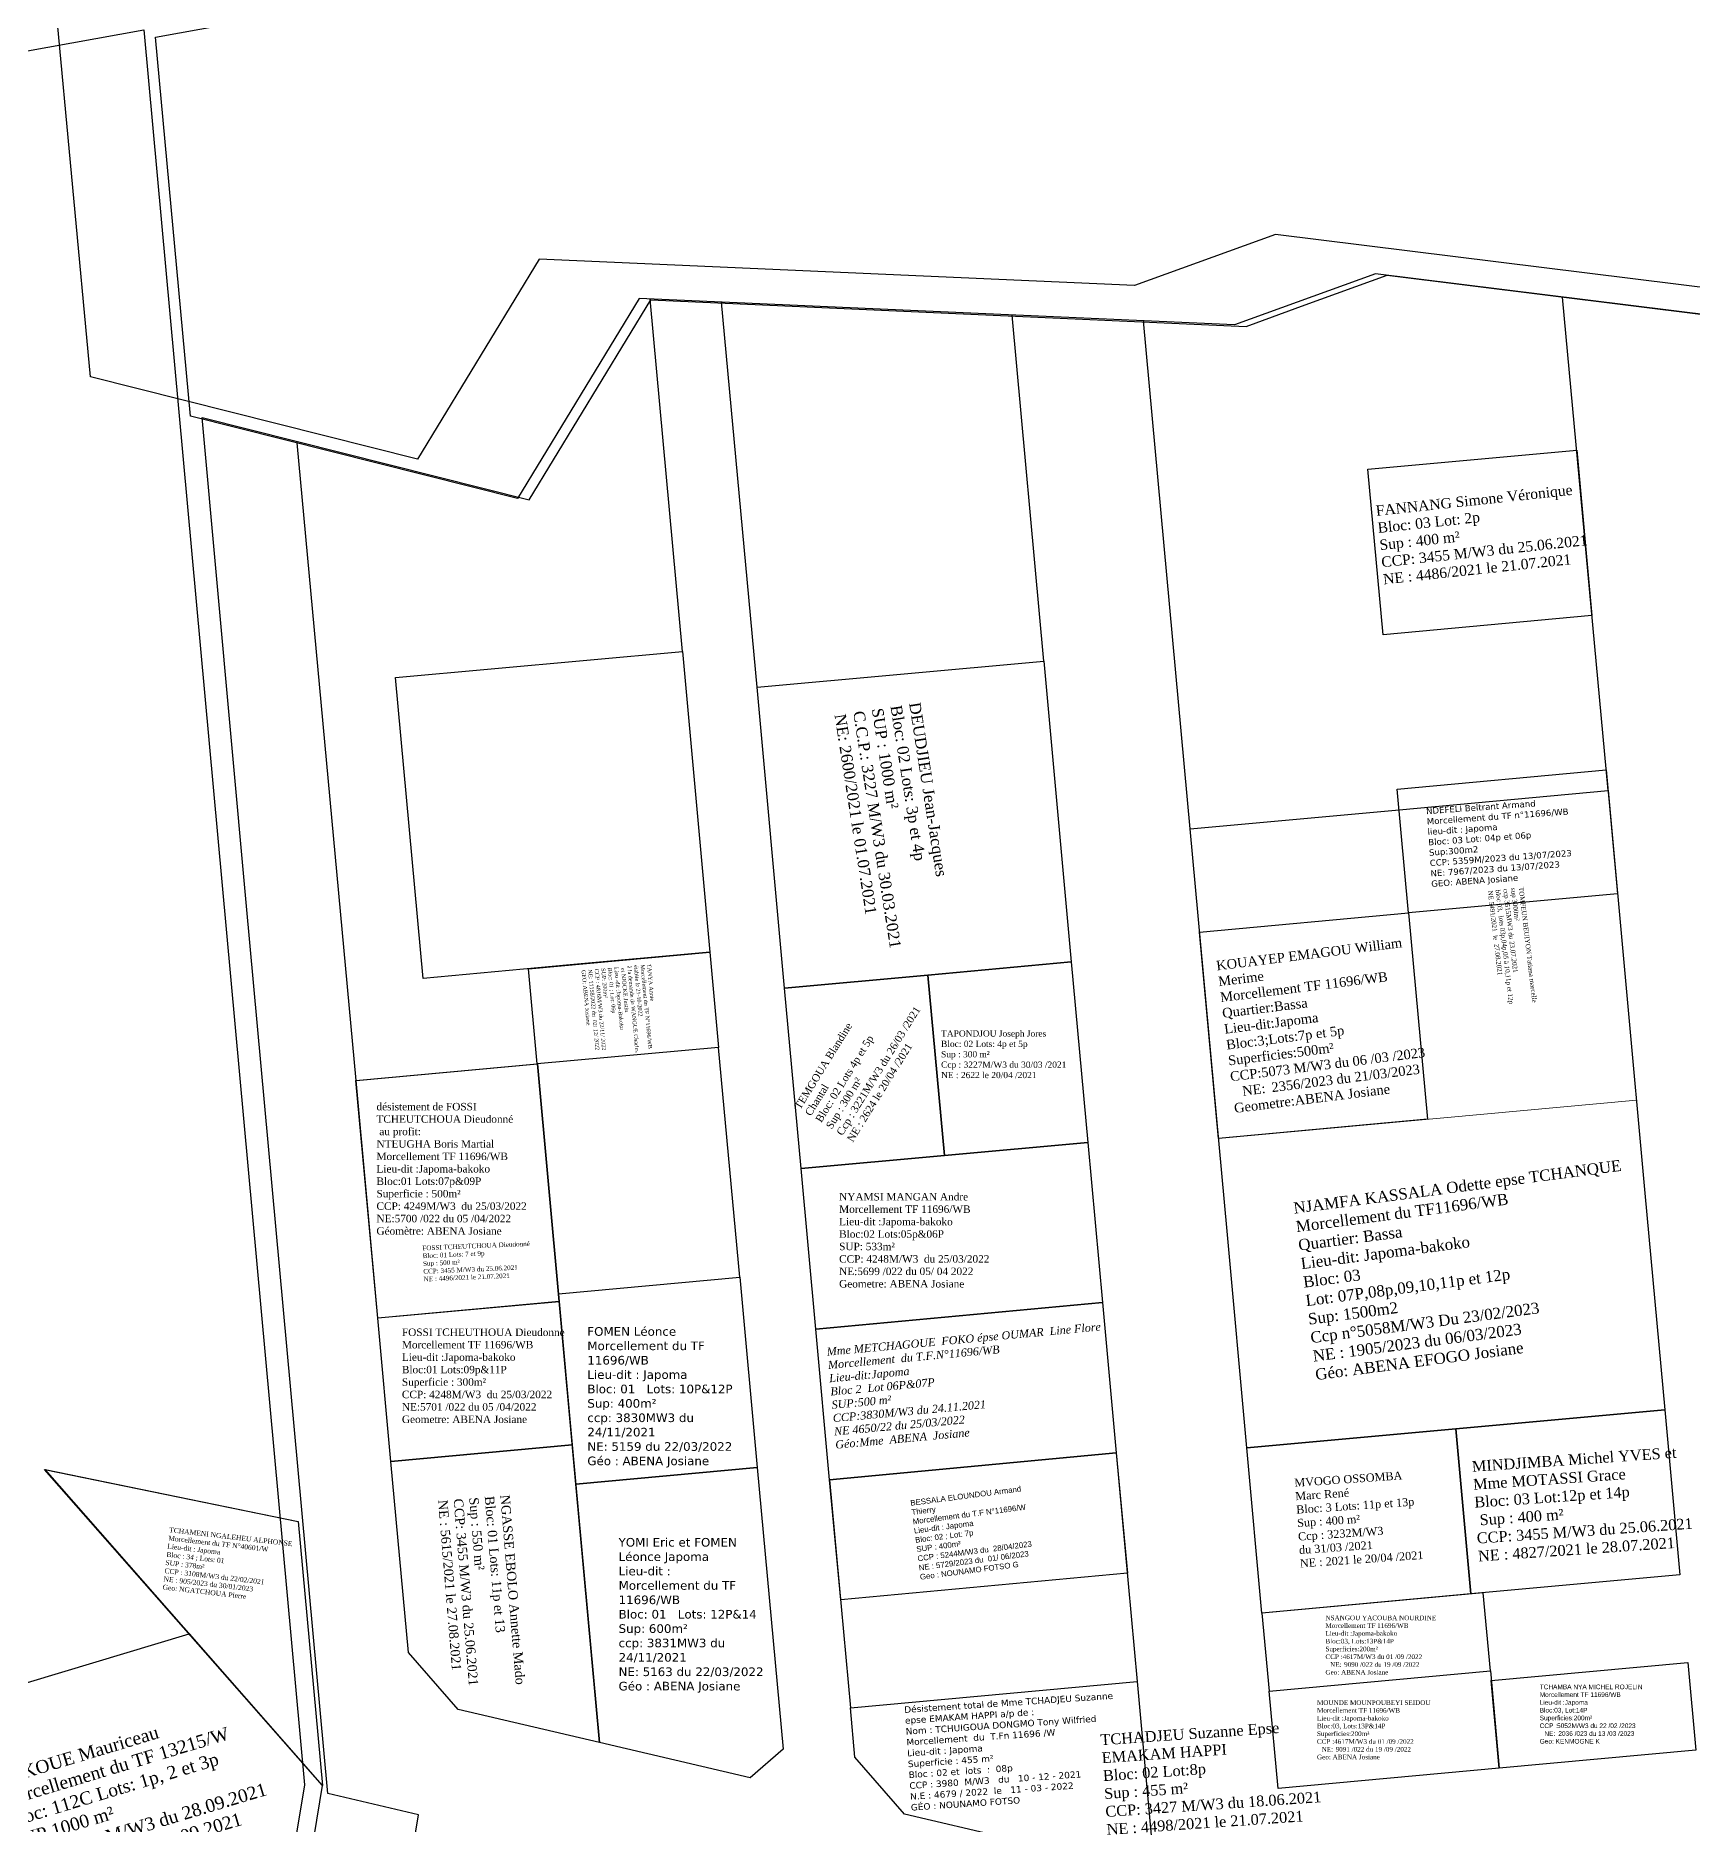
# Model space of a CAD drawing. Header units: millimetres. Extents: x 587399 to 927168, y 438565 to 1444955.
# Drawn here: x 591579.9 to 591757.6, y 445112 to 445303.8 of the extents above; entities that cross this region are included whole.
import ezdxf

# ---------------------------------------------------------------- set-up
doc = ezdxf.new("R2010")
doc.units = ezdxf.units.MM
doc.header["$LTSCALE"] = 2
doc.layers.add('Dossiers rejetés', color=1, linetype='Continuous', lineweight=30)
doc.layers.add('MAJ APRES LE 13.01.2023', color=222, linetype='Continuous', lineweight=30)
for name, color, linetype in [('end maj 26 02 2021', 7, 'Continuous'), ('MAJ AOUT 2021', 7, 'Continuous'), ('MAJ AVRIL 2021', 7, 'Continuous'), ('MAJ JUILLET 2021', 7, 'Continuous'), ('MAJ SEP 2021', 7, 'Continuous')]:
    doc.layers.add(name, color=color, linetype=linetype)
doc.styles.get("Standard").update_dxf_attribs({"font": 'arial.ttf'})
doc.styles.add('STYLE3', font='tt0012m_.ttf', dxfattribs={"height": 13})
doc.styles.add('Times 1.0', font='times.ttf', dxfattribs={"width": 0.99, "height": 1})

msp = doc.modelspace()

# ---------------------------------------------------------------- linework, layer by layer
at = {"color": 5, "flags": 128}
for points in [[(591614.27, 445191.771), (591633.719, 445193.553), (591636.056, 445168.052), (591616.607, 445166.27), (591614.27, 445191.771)], [(591614.27, 445191.771), (591633.719, 445193.553), (591636.056, 445168.052), (591616.607, 445166.27), (591614.27, 445191.771)], [(591636.056, 445168.052), (591637.463, 445152.7), (591618.019, 445150.925), (591616.607, 445166.27)], [(591636.056, 445168.052), (591637.463, 445152.7), (591618.019, 445150.925), (591616.607, 445166.27)]]:
    msp.add_lwpolyline(points, dxfattribs=at)
at = {"flags": 128}
for points in [[(591636.056, 445168.052), (591633.719, 445193.553)], [(591636.056, 445168.052), (591633.719, 445193.553)], [(591616.607, 445166.27), (591614.27, 445191.771)], [(591616.607, 445166.27), (591614.27, 445191.771)], [(591712.197, 445126.289), (591735.958, 445128.462), (591735.156, 445136.826), (591711.436, 445134.656), (591712.197, 445126.289)]]:
    msp.add_lwpolyline(points, dxfattribs=at)
at = {"color": 0, "lineweight": 13, "flags": 128}
msp.add_lwpolyline([(591751.586, 445189.656), (591754.626, 445156.466), (591709.806, 445152.366), (591706.776, 445185.556)], close=True, dxfattribs=at)
at = {"flags": 128}
for points in [[(591692.756, 445185.129), (591694.327, 445167.965), (591663.574, 445165.102), (591661.995, 445182.322)], [(591692.756, 445185.129), (591694.327, 445167.965), (591663.574, 445165.102), (591661.995, 445182.322)], [(591735.958, 445128.462), (591736.876, 445118.016), (591713.156, 445115.846), (591712.197, 445126.289)]]:
    msp.add_lwpolyline(points, close=True, dxfattribs=at)
at = {"color": 5, "flags": 128}
for points in [[(591692.756, 445185.129), (591694.327, 445167.965), (591663.574, 445165.102), (591661.995, 445182.322)], [(591692.756, 445185.129), (591694.327, 445167.965), (591663.574, 445165.102), (591661.995, 445182.322)], [(591655.426, 445170.669), (591657.296, 445150.27), (591637.85, 445148.495), (591635.98, 445168.894)], [(591655.426, 445170.669), (591657.296, 445150.27), (591637.85, 445148.495), (591635.98, 445168.894)], [(591694.327, 445167.965), (591695.802, 445151.843), (591665.054, 445148.959), (591663.574, 445165.102)], [(591694.327, 445167.965), (591695.802, 445151.843), (591665.054, 445148.959), (591663.574, 445165.102)], [(591657.296, 445150.27), (591660.066, 445120.055), (591656.536, 445116.985), (591640.391, 445120.764), (591637.85, 445148.495)], [(591657.296, 445150.27), (591660.066, 445120.055), (591656.536, 445116.985), (591640.391, 445120.764), (591637.85, 445148.495)]]:
    msp.add_lwpolyline(points, close=True, dxfattribs=at)
at = {"color": 1, "lineweight": -3, "flags": 128}
msp.add_lwpolyline([(591698.046, 445127.31), (591699.557, 445110.796), (591695.053, 445107.954), (591673.104, 445113.1), (591667.78, 445119.221), (591667.291, 445124.503)], close=True, dxfattribs=at)
msp.add_lwpolyline([(591698.046, 445127.31), (591699.557, 445110.796), (591695.053, 445107.954), (591673.104, 445113.1), (591667.78, 445119.221), (591667.291, 445124.503)], close=True, dxfattribs=at)
at = {"layer": 'Dossiers rejetés', "lineweight": 30, "flags": 128}
msp.add_lwpolyline([(591265.136, 445455.647), (591292.014, 445408.277), (591304.987, 445380.749), (591335.978, 445347.262), (591370.521, 445264.526), (591591.499, 445304.44), (591608.749, 445116.241), (591578.944, 444936.369), (591522.003, 444915.223), (591436.947, 444877.41), (591441.096, 444822.125), (591469.757, 444754.412), (591425.908, 444675.656), (591370.164, 444592.699), (591273.017, 444517.158), (591262.763, 444510.846), (591206.464, 444602.089), (591101.464, 444952.089), (591061.464, 445040.089), (590953.466, 445042.089), (590953.074, 445075.007), (590860.574, 445152.399), (590846.464, 445261.089), (591098.464, 445350.089)], close=True, dxfattribs=at)
at = {"layer": 'Dossiers rejetés', "flags": 128}
for points in [[(591748.35, 445225.067), (591749.564, 445211.789), (591727.158, 445209.739), (591725.943, 445223.017)], [(591580.847, 445150.069), (591608.074, 445144.469), (591610.659, 445116.181)], [(591580.947, 445150.069), (591608.074, 445144.469), (591610.659, 445116.181)], [(591580.947, 445150.069), (591608.074, 445144.469), (591610.659, 445116.181)]]:
    msp.add_lwpolyline(points, close=True, dxfattribs=at)
at = {"layer": 'end maj 26 02 2021', "color": 150, "linetype": 'ByBlock', "lineweight": -3, "ltscale": 0.0014, "flags": 128}
for points in [[(591861.821, 445495.31), (591900.811, 445470.405), (592020.751, 445345.695), (592037.302, 445284.925), (591791.004, 445289.498), (591799.051, 445271.785), (591712.881, 445282.495), (591697.761, 445277.005), (591633.901, 445279.835), (591620.851, 445258.405), (591585.791, 445267.235), (591582.016, 445307.873), (591855.411, 445357.245), (591864.991, 445369.018), (591861.821, 445495.31)], [(591861.821, 445495.31), (591900.811, 445470.405), (592020.751, 445345.695), (592037.302, 445284.925), (591791.004, 445289.498), (591799.051, 445271.785), (591712.881, 445282.495), (591697.761, 445277.005), (591633.901, 445279.835), (591620.851, 445258.405), (591585.791, 445267.235), (591582.016, 445307.873), (591855.411, 445357.245), (591864.991, 445369.018), (591861.821, 445495.31)], [(591861.821, 445495.31), (591900.811, 445470.405), (592020.751, 445345.695), (592037.302, 445284.925), (591791.004, 445289.498), (591799.051, 445271.785), (591712.881, 445282.495), (591697.761, 445277.005), (591633.901, 445279.835), (591620.851, 445258.405), (591585.791, 445267.235), (591582.016, 445307.873), (591855.411, 445357.245), (591864.991, 445369.018), (591861.821, 445495.31)], [(591861.821, 445495.31), (591900.811, 445470.405), (592020.751, 445345.695), (592037.302, 445284.925), (591791.004, 445289.498), (591799.051, 445271.785), (591712.881, 445282.495), (591697.761, 445277.005), (591633.901, 445279.835), (591620.851, 445258.405), (591585.791, 445267.235), (591582.016, 445307.873), (591855.411, 445357.245), (591864.991, 445369.018), (591861.821, 445495.31)], [(591872.56, 445491.09), (591911.549, 445466.185), (592031.489, 445341.475), (592048.04, 445280.705), (591801.742, 445285.278), (591809.789, 445267.565), (591723.619, 445278.275), (591708.499, 445272.785), (591644.639, 445275.615), (591631.589, 445254.185), (591596.529, 445263.015), (591592.754, 445303.653), (591866.149, 445353.025), (591875.73, 445364.798), (591872.56, 445491.09)], [(591872.56, 445491.09), (591911.549, 445466.185), (592031.489, 445341.475), (592048.04, 445280.705), (591801.742, 445285.278), (591809.789, 445267.565), (591723.619, 445278.275), (591708.499, 445272.785), (591644.639, 445275.615), (591631.589, 445254.185), (591596.529, 445263.015), (591592.754, 445303.653), (591866.149, 445353.025), (591875.73, 445364.798), (591872.56, 445491.09)], [(591872.56, 445491.09), (591911.549, 445466.185), (592031.489, 445341.475), (592048.04, 445280.705), (591801.742, 445285.278), (591809.789, 445267.565), (591723.619, 445278.275), (591708.499, 445272.785), (591644.639, 445275.615), (591631.589, 445254.185), (591596.529, 445263.015), (591592.754, 445303.653), (591866.149, 445353.025), (591875.73, 445364.798), (591872.56, 445491.09)], [(591872.56, 445491.09), (591911.549, 445466.185), (592031.489, 445341.475), (592048.04, 445280.705), (591801.742, 445285.278), (591809.789, 445267.565), (591723.619, 445278.275), (591708.499, 445272.785), (591644.639, 445275.615), (591631.589, 445254.185), (591596.529, 445263.015), (591592.754, 445303.653), (591866.149, 445353.025), (591875.73, 445364.798), (591872.56, 445491.09)], [(591872.56, 445491.09), (591911.549, 445466.185), (592031.489, 445341.475), (592048.04, 445280.705), (591801.742, 445285.278), (591809.789, 445267.565), (591723.619, 445278.275), (591708.499, 445272.785), (591644.639, 445275.615), (591631.589, 445254.185), (591596.529, 445263.015), (591592.754, 445303.653), (591866.149, 445353.025), (591875.73, 445364.798), (591872.56, 445491.09)], [(591872.56, 445491.09), (591911.549, 445466.185), (592031.489, 445341.475), (592048.04, 445280.705), (591801.742, 445285.278), (591809.789, 445267.565), (591723.619, 445278.275), (591708.499, 445272.785), (591644.639, 445275.615), (591631.589, 445254.185), (591596.529, 445263.015), (591592.754, 445303.653), (591866.149, 445353.025), (591875.73, 445364.798), (591872.56, 445491.09)], [(591872.56, 445491.09), (591911.549, 445466.185), (592031.489, 445341.475), (592048.04, 445280.705), (591801.742, 445285.278), (591809.789, 445267.565), (591723.619, 445278.275), (591708.499, 445272.785), (591644.639, 445275.615), (591631.589, 445254.185), (591596.529, 445263.015), (591592.754, 445303.653), (591866.149, 445353.025), (591875.73, 445364.798), (591872.56, 445491.09)], [(591872.56, 445491.09), (591911.549, 445466.185), (592031.489, 445341.475), (592048.04, 445280.705), (591801.742, 445285.278), (591809.789, 445267.565), (591723.619, 445278.275), (591708.499, 445272.785), (591644.639, 445275.615), (591631.589, 445254.185), (591596.529, 445263.015), (591592.754, 445303.653), (591866.149, 445353.025), (591875.73, 445364.798), (591872.56, 445491.09)]]:
    msp.add_lwpolyline(points, dxfattribs=at)
at = {"layer": 'end maj 26 02 2021', "color": 3, "linetype": 'ByBlock', "lineweight": -3, "ltscale": 0.0014, "flags": 128}
msp.add_lwpolyline([(591861.821, 445495.31), (591900.811, 445470.405), (592020.751, 445345.695), (592037.302, 445284.925), (591791.004, 445289.498), (591799.051, 445271.785), (591712.881, 445282.495), (591697.761, 445277.005), (591633.901, 445279.835), (591620.851, 445258.405), (591585.791, 445267.235), (591582.016, 445307.873), (591855.411, 445357.245), (591864.991, 445369.018), (591861.821, 445495.31)], dxfattribs=at)
msp.add_lwpolyline([(591861.821, 445495.31), (591900.811, 445470.405), (592020.751, 445345.695), (592037.302, 445284.925), (591791.004, 445289.498), (591799.051, 445271.785), (591712.881, 445282.495), (591697.761, 445277.005), (591633.901, 445279.835), (591620.851, 445258.405), (591585.791, 445267.235), (591582.016, 445307.873), (591855.411, 445357.245), (591864.991, 445369.018), (591861.821, 445495.31)], dxfattribs=at)
msp.add_lwpolyline([(591861.821, 445495.31), (591900.811, 445470.405), (592020.751, 445345.695), (592037.302, 445284.925), (591791.004, 445289.498), (591799.051, 445271.785), (591712.881, 445282.495), (591697.761, 445277.005), (591633.901, 445279.835), (591620.851, 445258.405), (591585.791, 445267.235), (591582.016, 445307.873), (591855.411, 445357.245), (591864.991, 445369.018), (591861.821, 445495.31)], dxfattribs=at)
msp.add_lwpolyline([(591861.821, 445495.31), (591900.811, 445470.405), (592020.751, 445345.695), (592037.302, 445284.925), (591791.004, 445289.498), (591799.051, 445271.785), (591712.881, 445282.495), (591697.761, 445277.005), (591633.901, 445279.835), (591620.851, 445258.405), (591585.791, 445267.235), (591582.016, 445307.873), (591855.411, 445357.245), (591864.991, 445369.018), (591861.821, 445495.31)], dxfattribs=at)
at = {"layer": 'end maj 26 02 2021', "color": 6, "linetype": 'ByBlock', "lineweight": -3, "ltscale": 0.0014, "flags": 128}
msp.add_lwpolyline([(591590.351, 444928.084), (591620.988, 445113.034), (591611.235, 445115.312), (591602.477, 445210.868), (591597.767, 445262.868), (591632.827, 445254.038), (591645.877, 445275.468), (591709.737, 445272.638), (591716.057, 445274.938), (591724.857, 445278.128), (591811.027, 445267.418), (591837.467, 445209.228), (591867.677, 445107.988), (591867.675, 445071.204), (591770.073, 444989.463), (591737.168, 444905.939)], dxfattribs=at)
msp.add_lwpolyline([(591590.351, 444928.084), (591620.988, 445113.034), (591611.235, 445115.312), (591602.477, 445210.868), (591597.767, 445262.868), (591632.827, 445254.038), (591645.877, 445275.468), (591709.737, 445272.638), (591716.057, 445274.938), (591724.857, 445278.128), (591811.027, 445267.418), (591837.467, 445209.228), (591867.677, 445107.988), (591867.675, 445071.204), (591770.073, 444989.463), (591737.168, 444905.939)], dxfattribs=at)
msp.add_lwpolyline([(591590.351, 444928.084), (591620.988, 445113.034), (591611.235, 445115.312), (591602.477, 445210.868), (591597.767, 445262.868), (591632.827, 445254.038), (591645.877, 445275.468), (591709.737, 445272.638), (591716.057, 445274.938), (591724.857, 445278.128), (591811.027, 445267.418), (591837.467, 445209.228), (591867.677, 445107.988), (591867.675, 445071.204), (591770.073, 444989.463), (591737.168, 444905.939)], dxfattribs=at)
msp.add_lwpolyline([(591590.351, 444928.084), (591620.988, 445113.034), (591611.235, 445115.312), (591602.477, 445210.868), (591597.767, 445262.868), (591632.827, 445254.038), (591645.877, 445275.468), (591709.737, 445272.638), (591716.057, 445274.938), (591724.857, 445278.128), (591811.027, 445267.418), (591837.467, 445209.228), (591867.677, 445107.988), (591867.675, 445071.204), (591770.073, 444989.463), (591737.168, 444905.939)], dxfattribs=at)
at = {"layer": 'MAJ AOUT 2021', "color": 6, "lineweight": -3, "flags": 128}
for points in [[(591748.552, 445222.854), (591752.499, 445179.7), (591754.626, 445156.466), (591732.219, 445154.416), (591709.812, 445152.367), (591707.686, 445175.6), (591703.739, 445218.754), (591726.145, 445220.804)], [(591748.552, 445222.854), (591752.499, 445179.7), (591754.626, 445156.466), (591732.219, 445154.416), (591709.812, 445152.367), (591707.686, 445175.6), (591703.739, 445218.754), (591726.145, 445220.804)], [(591637.463, 445152.7), (591640.391, 445120.764), (591625.222, 445124.32), (591619.897, 445130.44), (591618.019, 445150.925)], [(591637.463, 445152.7), (591640.391, 445120.764), (591625.222, 445124.32), (591619.897, 445130.44), (591618.019, 445150.925)]]:
    msp.add_lwpolyline(points, close=True, dxfattribs=at)
at = {"layer": 'MAJ APRES LE 13.01.2023', "color": 232, "lineweight": 30, "flags": 128}
for points in [[(591727.158, 445209.736), (591729.182, 445187.606), (591706.776, 445185.561), (591704.751, 445207.686)], [(591757.106, 445129.35), (591757.967, 445119.945), (591736.876, 445118.016), (591736.016, 445127.42)]]:
    msp.add_lwpolyline(points, close=True, dxfattribs=at)
at = {"layer": 'MAJ APRES LE 13.01.2023', "color": 6, "lineweight": 30, "flags": 128}
msp.add_lwpolyline([(591652.221, 445205.523), (591653.156, 445195.322), (591633.712, 445193.547), (591632.777, 445203.748)], close=True, dxfattribs=at)
msp.add_lwpolyline([(591652.221, 445205.523), (591653.156, 445195.322), (591633.712, 445193.547), (591632.777, 445203.748)], close=True, dxfattribs=at)
at = {"layer": 'MAJ APRES LE 13.01.2023', "lineweight": 13, "flags": 128}
msp.add_lwpolyline([(591751.586, 445189.656), (591754.626, 445156.466), (591709.806, 445152.366), (591706.776, 445185.556)], close=True, dxfattribs=at)
at = {"layer": 'MAJ APRES LE 13.01.2023', "flags": 128}
msp.add_lwpolyline([(591695.802, 445151.843), (591697.022, 445138.951), (591666.278, 445136.062), (591665.054, 445148.959)], close=True, dxfattribs=at)
at = {"layer": 'MAJ AVRIL 2021', "flags": 128}
for points in [[(591690.986, 445204.48), (591692.756, 445185.129), (591677.386, 445183.726), (591675.606, 445203.076)], [(591690.986, 445204.48), (591692.756, 445185.129), (591677.386, 445183.726), (591675.606, 445203.076)], [(591675.606, 445203.076), (591677.372, 445183.725), (591661.995, 445182.321), (591660.221, 445201.672)], [(591675.606, 445203.076), (591677.372, 445183.725), (591661.995, 445182.321), (591660.221, 445201.672)], [(591732.216, 445154.416), (591733.836, 445136.706), (591711.436, 445134.656), (591709.816, 445152.366)], [(591732.216, 445154.416), (591733.836, 445136.706), (591711.436, 445134.656), (591709.816, 445152.366)]]:
    msp.add_lwpolyline(points, close=True, dxfattribs=at)
at = {"layer": 'MAJ JUILLET 2021'}
for p, q in [((591649.3, 445237.781), (591645.821, 445275.562)), ((591657.283, 445233.929), (591653.481, 445275.223)), ((591748.552, 445222.854), (591743.679, 445275.782)), ((591688.047, 445236.737), (591684.63, 445273.843)), ((591703.739, 445218.754), (591698.724, 445273.218)), ((591614.27, 445191.771), (591607.976, 445260.132)), ((591655.426, 445170.669), (591653.156, 445195.322)), ((591695.802, 445151.843), (591698.046, 445127.31)), ((591665.054, 445148.959), (591667.286, 445124.503))]:
    msp.add_line(p, q, dxfattribs=at)
at = {"layer": 'MAJ JUILLET 2021', "flags": 128}
for points in [[(591745.205, 445259.362), (591746.828, 445241.613), (591724.422, 445239.564), (591722.798, 445257.312)], [(591745.205, 445259.362), (591746.828, 445241.613), (591724.422, 445239.564), (591722.798, 445257.312)], [(591649.282, 445237.779), (591652.222, 445205.523), (591636.842, 445204.119), (591621.457, 445202.715), (591618.518, 445234.971)], [(591688.047, 445236.737), (591690.987, 445204.481), (591675.607, 445203.077), (591660.222, 445201.673), (591657.283, 445233.929)], [(591688.047, 445236.737), (591690.987, 445204.481), (591675.607, 445203.077), (591660.222, 445201.673), (591657.283, 445233.929)], [(591633.712, 445193.547), (591636.05, 445168.046), (591616.606, 445166.271), (591614.268, 445191.772)], [(591633.712, 445193.547), (591636.05, 445168.046), (591616.606, 445166.271), (591614.268, 445191.772)]]:
    msp.add_lwpolyline(points, close=True, dxfattribs=at)
at = {"layer": 'MAJ JUILLET 2021', "linetype": 'ByBlock', "lineweight": -3, "ltscale": 0.0014, "flags": 128}
msp.add_lwpolyline([(591754.626, 445156.466), (591756.246, 445138.756), (591733.836, 445136.706), (591732.216, 445154.416)], close=True, dxfattribs=at)
msp.add_lwpolyline([(591754.626, 445156.466), (591756.246, 445138.756), (591733.836, 445136.706), (591732.216, 445154.416)], close=True, dxfattribs=at)
at = {"layer": 'MAJ SEP 2021', "flags": 128}
msp.add_lwpolyline([(591596.37, 445132.418), (591610.657, 445116.168), (591608.846, 445105.227), (591577.547, 445095.83), (591569.03, 445124.209)], close=True, dxfattribs=at)
msp.add_lwpolyline([(591596.37, 445132.418), (591610.657, 445116.168), (591608.846, 445105.227), (591577.547, 445095.83), (591569.03, 445124.209)], close=True, dxfattribs=at)

# ---------------------------------------------------------------- texts
at = {"attachment_point": 1}
for s, width, gutter_width, insert, char_height in [('{\\fTimes New Roman|b0|i0|c186|p18;\\C1;désistement\\fTimes New Roman|b0|i0|c0|p18; de \\fTimes New Roman|b0|i0|c186|p18;FOSSI \\PTCHEUTCHOUA Dieudonné\\P au profit:\\P\\C256;NTEUGHA Boris Martial\\P\\C1;Morcellement TF 11696/WB\\P\\C256;Lieu-dit :Japoma-bakoko\\PBloc:01 Lots:07p&09P\\PSuperficie : 500m²\\PCCP: 4249M/W3  du 25/03/2022\\PNE:5700 /022 du 05 /04/2022\\PG\\fTimes New Roman|b0|i0|c0|p18;é\\fTimes New Roman|b0|i0|c186|p18;om\\fTimes New Roman|b0|i0|c0|p18;è\\fTimes New Roman|b0|i0|c186|p18;tre: ABENA Josiane}', 25.02909, 12.5, (591616.466, 445189.368), 0.8), ('{\\fTimes New Roman|b0|i0|c186|p18;\\C1;désistement\\fTimes New Roman|b0|i0|c0|p18; de \\fTimes New Roman|b0|i0|c186|p18;FOSSI \\PTCHEUTCHOUA Dieudonné\\P au profit:\\P\\C256;NTEUGHA Boris Martial\\P\\C1;Morcellement TF 11696/WB\\P\\C256;Lieu-dit :Japoma-bakoko\\PBloc:01 Lots:07p&09P\\PSuperficie : 500m²\\PCCP: 4249M/W3  du 25/03/2022\\PNE:5700 /022 du 05 /04/2022\\PG\\fTimes New Roman|b0|i0|c0|p18;é\\fTimes New Roman|b0|i0|c186|p18;om\\fTimes New Roman|b0|i0|c0|p18;è\\fTimes New Roman|b0|i0|c186|p18;tre: ABENA Josiane}', 25.02909, 12.5, (591616.466, 445189.368), 0.8), ('{\\fTimes New Roman|b0|i0|c0|p18;NYAMSI MANGAN Andre\\P\\C1;Morcellement TF 11696/WB\\P\\C256;Lieu-dit :Japoma-bakoko\\PBloc:02 Lots:05p&06P\\PSUP: 533m²\\PCCP: 4248M/W3  du 25/03/2022\\PNE:5699 /022 du 05/ 04 2022\\PGeometre: ABENA Josiane}', 25.02909, 12.5, (591666.085, 445179.705), 0.8), ('{\\fTimes New Roman|b0|i0|c0|p18;NYAMSI MANGAN Andre\\P\\C1;Morcellement TF 11696/WB\\P\\C256;Lieu-dit :Japoma-bakoko\\PBloc:02 Lots:05p&06P\\PSUP: 533m²\\PCCP: 4248M/W3  du 25/03/2022\\PNE:5699 /022 du 05/ 04 2022\\PGeometre: ABENA Josiane}', 25.02909, 12.5, (591666.085, 445179.705), 0.8), ('{\\fTimes New Roman|b0|i0|c0|p18;FOSSI TCHEUTHOUA Dieudonne \\P\\C1;Morcellement TF 11696/WB\\P\\C256;Lieu-dit :Japoma-bakoko\\PBloc:01 Lots:09p&11P\\PSuperficie : 300m²\\PCCP: 4248M/W3  du 25/03/2022\\PNE:5701 /022 du 05 /04/2022\\PGeometre: ABENA Josiane}', 25.02909, 12.5, (591619.192, 445165.17), 0.8), ('{\\fTimes New Roman|b0|i0|c0|p18;FOSSI TCHEUTHOUA Dieudonne \\P\\C1;Morcellement TF 11696/WB\\P\\C256;Lieu-dit :Japoma-bakoko\\PBloc:01 Lots:09p&11P\\PSuperficie : 300m²\\PCCP: 4248M/W3  du 25/03/2022\\PNE:5701 /022 du 05 /04/2022\\PGeometre: ABENA Josiane}', 25.02909, 12.5, (591619.192, 445165.17), 0.8), ('{\\fVerdana|b0|i0|c0|p34;FOMEN Léonce\\P\\C1;Morcellement du TF 11696/WB\\P\\C0;Lieu-dit : Japoma\\C256;\\PBloc: 01   Lots: 10P&12P\\PSup: 400m²\\Pccp: 3830MW3 du 24/11/2021\\PNE: 5159 du 22/03/2022\\P\\C1;Géo : ABENA Josiane}', 16.57718, 1, (591639.079, 445165.32), 0.92528), ('{\\fVerdana|b0|i0|c0|p34;FOMEN Léonce\\P\\C1;Morcellement du TF 11696/WB\\P\\C0;Lieu-dit : Japoma\\C256;\\PBloc: 01   Lots: 10P&12P\\PSup: 400m²\\Pccp: 3830MW3 du 24/11/2021\\PNE: 5159 du 22/03/2022\\P\\C1;Géo : ABENA Josiane}', 16.57718, 1, (591639.079, 445165.32), 0.92528), ('{\\fVerdana|b0|i0|c0|p34;YOMI Eric et FOMEN Léonce Japoma\\PLieu-dit : \\P\\C1;Morcellement du TF 11696/WB\\C256;\\PBloc: 01   Lots: 12P&14\\PSup: 600m²\\Pccp: 3831MW3 du 24/11/2021\\PNE: 5163 du 22/03/2022\\P\\C1;Géo : ABENA Josiane}', 16.57718, 1, (591642.431, 445142.71), 0.92528), ('{\\fVerdana|b0|i0|c0|p34;YOMI Eric et FOMEN Léonce Japoma\\PLieu-dit : \\P\\C1;Morcellement du TF 11696/WB\\C256;\\PBloc: 01   Lots: 12P&14\\PSup: 600m²\\Pccp: 3831MW3 du 24/11/2021\\PNE: 5163 du 22/03/2022\\P\\C1;Géo : ABENA Josiane}', 16.57718, 1, (591642.431, 445142.71), 0.92528), ('\\A1;{\\fTimes New Roman|b0|i0|c0|p18;NSANGOU YACOUBA NOURDINE\\P\\C1;Morcellement TF 11696/WB\\P\\C256;Lieu-dit :Japoma-bakoko\\PBloc:03, Lots:13P&14P\\PSuperficies:200m²\\PCCP :4617M/W3 du 01 /09 /2022\\P\\pi-1.5,l2,t2;NE:^I9090 /022 du 19 /09 /2022\\P\\pi0,l0,tz;Geo: ABENA Josiane}', 38.63325, 12.5, (591718.241, 445134.395), 0.5), ('\\A1;{\\fTimes New Roman|b0|i0|c0|p18;MOUNDE MOUNPOUBEYI SEIDOU\\P\\C1;Morcellement TF 11696/WB\\P\\C256;Lieu-dit :Japoma-bakoko\\PBloc:03, Lots:13P&14P\\PSuperficies:200m²\\PCCP :4617M/W3 du 01 /09 /2022\\P\\pi-1.5,l2,t2;NE:^I9091 /022 du 19 /09 /2022\\P\\pi0,l0,tz;Geo: ABENA Josiane}', 38.63325, 12.5, (591717.333, 445125.303), 0.5)]:
    msp.add_mtext_dynamic_manual_height_columns(s, width=width, gutter_width=gutter_width, heights=[0], dxfattribs=dict(at, insert=insert, char_height=char_height))
at = {"color": 7, "insert": (591664.713, 445163.104), "char_height": 0.85797, "width": 54.18432, "attachment_point": 1, "rotation": 5.27044}
msp.add_mtext('{\\fTimes New Roman|b0|i1|c0|p18;Mme METCHAGOUE  FOKO épse OUMAR  Line Flore\\P\\C1;Morcellement  du T.F.N°11696/WB\\PLieu-dit:Japoma\\P\\C7;Bloc 2  Lot 06P&07P\\PSUP:500 m²\\PCCP:3830M/W3 du 24.11.2021\\PNE 4650/22 du 25/03/2022\\P\\C1;Géo:Mme  ABENA  Josiane}', dxfattribs=at)
msp.add_mtext('{\\fTimes New Roman|b0|i1|c0|p18;Mme METCHAGOUE  FOKO épse OUMAR  Line Flore\\P\\C1;Morcellement  du T.F.N°11696/WB\\PLieu-dit:Japoma\\P\\C7;Bloc 2  Lot 06P&07P\\PSUP:500 m²\\PCCP:3830M/W3 du 24.11.2021\\PNE 4650/22 du 25/03/2022\\P\\C1;Géo:Mme  ABENA  Josiane}', dxfattribs=at)
at = {"color": 1, "insert": (591673.045, 445124.641), "char_height": 0.7, "width": 23.7962, "attachment_point": 1, "rotation": 3.85873}
msp.add_mtext('\\A1;{\\fVerdana|b0|i0|c0|p34;Désistement total de Mme TCHADJEU Suzanne epse EMAKAM HAPPI a/p de :\\P\\C0;Nom : TCHUIGOUA DONGMO Tony Wilfried\\P\\C1;Morcellement  du  T.Fn 11696 /W\\P\\C7;Lieu-dit : Japoma\\PSuperficie : 455 m²\\PBloc : 02 et  lots  :  08p     \\PCCP : 3980  M/W3   du   10 - 12 - 2021\\PN.E : 4679 / 2022  le   11 - 03 - 2022\\P\\C1;GÉO : NOUNAMO FOTSO}', dxfattribs=at)
msp.add_mtext('\\A1;{\\fVerdana|b0|i0|c0|p34;Désistement total de Mme TCHADJEU Suzanne epse EMAKAM HAPPI a/p de :\\P\\C0;Nom : TCHUIGOUA DONGMO Tony Wilfried\\P\\C1;Morcellement  du  T.Fn 11696 /W\\P\\C7;Lieu-dit : Japoma\\PSuperficie : 455 m²\\PBloc : 02 et  lots  :  08p     \\PCCP : 3980  M/W3   du   10 - 12 - 2021\\PN.E : 4679 / 2022  le   11 - 03 - 2022\\P\\C1;GÉO : NOUNAMO FOTSO}', dxfattribs=at)
at = {"layer": 'Dossiers rejetés', "color": 7, "insert": (591729.01, 445220.988), "char_height": 0.66983, "width": 20.82665, "attachment_point": 1, "rotation": 4.07283}
msp.add_mtext('\\A1;{\\fVerdana|b0|i0|c0|p34;\\C256;NDEFELI Beltrant Armand\\P\\C1;Morcellement du TF n°11696/WB\\C3; \\P\\C256;lieu-dit : Japoma\\PBloc: 03 Lot: 04p et 06p\\PSup:300m2\\PCCP: 5359M/2023 du 13/07/2023\\PNE: 7967/2023 du 13/07/2023\\PGEO: ABENA Josiane\\C3;\\P }', dxfattribs=at)
at = {"layer": 'Dossiers rejetés', "insert": (591594.27, 445143.856), "char_height": 0.5294, "width": 14.84041, "attachment_point": 1, "rotation": 353.47649}
msp.add_mtext('\\A1;{\\fTimes New Roman|b0|i0|c0|p18;TCHAMENI NGALEHEU ALPHONSE        \\P\\C1;Morcellement du TF N°40601/W\\P\\C256;Lieu-dit : Japoma \\PBloc : 34 ; Lots: 01\\PSUP : 378m²\\PCCP : 3108M/W3 du 22/02/2021\\PNE : 905/2023 du 30/01/2023\\P\\C1;Geo: NGATCHOUA Pierre}', dxfattribs=at)
at = {"layer": 'end maj 26 02 2021', "color": 150, "linetype": 'ByBlock', "lineweight": -3, "ltscale": 0.0014, "insert": (591739.465, 445212.553), "char_height": 0.5, "width": 198.36504, "attachment_point": 1, "rotation": 276.76734, "style": 'Times 1.0'}
msp.add_mtext('TOMFEUN BEUIYON Tatiana marcelle \\Psup 3000m²\\Pccp 3515MW3 du 23.07.2021\\Pbloc 03,  lots 03p,04p,05 à 10,11p et 12p\\PNE 5491/2021  le  27.08.2021', dxfattribs=at)
at = {"layer": 'MAJ APRES LE 13.01.2023', "color": 232, "lineweight": 30, "insert": (591706.47, 445204.586), "char_height": 1.0265, "width": 21.69673, "attachment_point": 1, "rotation": 7.1323, "style": 'STYLE3'}
msp.add_mtext('\\A1;{\\fDutch801 Rm BT|b0|i0|c0|p18;\\C7;KOUAYEP EMAGOU William Merime\\P\\C1;Morcellement TF 11696/WB\\P\\C0;Quartier:Bassa\\PLieu-dit:Japoma\\PBloc:3;Lots:7p et 5p\\PSuperficies:500m²\\PCCP:5073 M/W3 du 06 /03 /2023\\P\\W2.828; \\W1;NE:\\W1.709; \\W1;2356/2023 du 21/03/2023\\P\\C1;Geometre:ABENA Josiane}', dxfattribs=at)
at = {"layer": 'MAJ APRES LE 13.01.2023', "color": 6, "lineweight": 30, "insert": (591645.906, 445204.286), "char_height": 0.4232, "width": 25.36626, "attachment_point": 1, "rotation": 275.28241}
msp.add_mtext('\\A1;{\\fTimes New Roman|b0|i0|c186|p18;\\C7;TANYA Annie\\P\\C1;Morcellement du TF N°11696/WB \\Pétablie le 21-10-2022\\Pà la demande de WANGUE Charles\\P et NJOCKE Justin  \\C6;\\P\\C7;Lieu -dit :Japoma-Bakoko\\PBloc: 01 ; Lot: 06p  \\PSUP: 200m²\\PCCP : 4816M/W3 du 22/11/ 2022\\PNE: 11158/2022 du  02/ 12/ 2022\\C6;\\P\\C1;GEO: ABENA Josiane}', dxfattribs=at)
at = {"layer": 'MAJ APRES LE 13.01.2023', "lineweight": 13, "insert": (591714.74, 445178.672), "char_height": 1.2, "width": 38.48722, "attachment_point": 1, "rotation": 7.46383}
msp.add_mtext('{\\fTimes New Roman|b0|i0|c0|p18;NJAMFA KASSALA Odette epse TCHANQUE \\P\\C1;Morcellement du TF11696/WB\\P\\C256;Quartier: Bassa\\PLieu-dit: Japoma-bakoko\\C1;\\P\\C256;Bloc: 03\\PLot: 07P,08p,09,10,11p et 12p\\PSup: 1500m2\\PCcp n°5058M/W3 Du 23/02/2023\\PNE : 1905/2023 du 06/03/2023\\PGéo: ABENA EFOGO Josiane}', dxfattribs=at)
at = {"layer": 'MAJ APRES LE 13.01.2023', "color": 3, "insert": (591673.685, 445146.754), "char_height": 0.6, "width": 13.32178, "attachment_point": 1, "rotation": 7.40204}
msp.add_mtext('BESSALA ELOUNDOU Armand Thierry   \\P{\\C1;Morcellement du T.F N°11696/W     \\P\\C256;Lieu-dit : Japoma\\PBloc: 02 ; Lot: 7p\\PSUP : 400m²\\PCCP : 5244M/W3 du  28/04/2023\\PNE : 5729/2023 du  01/ 06/2023\\P\\C1;Geo : NOUNAMO FOTSO G}', dxfattribs=at)
at = {"layer": 'MAJ APRES LE 13.01.2023', "insert": (591741.22, 445126.993), "char_height": 0.5, "attachment_point": 1}
msp.add_mtext_dynamic_manual_height_columns('\\A1;TCHAMBA NYA MICHEL ROJELIN\\P{\\C1;Morcellement TF 11696/WB\\P}Lieu-dit :Japoma\\PBloc:03, Lot:14P\\PSuperficies:200m²\\PCCP :5052M/W3 du 22 /02 /2023\\P\\pi-1.5,l2,t2;NE:^I2036 /023 du 13 /03 /2023\\P\\pi0,l0,tz;Geo: KENMOGNE K', width=38.63325, gutter_width=12.5, heights=[0], dxfattribs=at)
at = {"layer": 'MAJ AVRIL 2021', "attachment_point": 1}
for s, insert, char_height, rotation in [('\\A1;{\\fGeorgia|b0|i0|c0|p18;TEMGOUA Blandine \\PChantal\\PBloc: 02 Lots 4p et 5p\\PSup : 300 m²\\PCcp : 3221M/W3 du 26/03 /2021\\PNE : 2624 le 20/04 /2021}', (591661.236, 445189.007), 0.79604, 58.21329), ('\\A1;{\\fGeorgia|b0|i0|c0|p18;TEMGOUA Blandine \\PChantal\\PBloc: 02 Lots 4p et 5p\\PSup : 300 m²\\PCcp : 3221M/W3 du 26/03 /2021\\PNE : 2624 le 20/04 /2021}', (591661.236, 445189.007), 0.79604, 58.21329), ('\\A1;{\\fGeorgia|b0|i0|c0|p18;MVOGO OSSOMBA \\PMarc René\\PBloc: 3 Lots: 11p et 13p \\PSup : 400 m²\\PCcp : 3232M/W3 \\Pdu 31/03 /2021\\PNE : 2021 le 20/04 /2021}', (591714.876, 445149.062), 0.86679, 3.94474), ('\\A1;{\\fGeorgia|b0|i0|c0|p18;MVOGO OSSOMBA \\PMarc René\\PBloc: 3 Lots: 11p et 13p \\PSup : 400 m²\\PCcp : 3232M/W3 \\Pdu 31/03 /2021\\PNE : 2021 le 20/04 /2021}', (591714.876, 445149.062), 0.86679, 3.94474)]:
    msp.add_mtext(s, dxfattribs=dict(at, insert=insert, char_height=char_height, rotation=rotation))
at = {"layer": 'MAJ AVRIL 2021', "insert": (591677.017, 445197.145), "char_height": 0.6686, "attachment_point": 1}
msp.add_mtext('\\A1;{\\fGeorgia|b0|i0|c0|p18;TAPONDJOU Joseph Jores\\PBloc: 02 Lots: 4p et 5p\\PSup : 300 m²\\PCcp : 3227M/W3 du 30/03 /2021\\PNE : 2622 le 20/04 /2021}', dxfattribs=at)
msp.add_mtext('\\A1;{\\fGeorgia|b0|i0|c0|p18;TAPONDJOU Joseph Jores\\PBloc: 02 Lots: 4p et 5p\\PSup : 300 m²\\PCcp : 3227M/W3 du 30/03 /2021\\PNE : 2622 le 20/04 /2021}', dxfattribs=at)
at = {"layer": 'MAJ JUILLET 2021', "attachment_point": 1}
for s, insert, char_height, rotation in [('{\\fTimes New Roman|b0|i0|c0|p18;\\H1.053x;FANNANG Simone Véronique \\PBloc: 03 Lot: 2p\\PSup : 400 m²\\PCCP: 3455 M/W3 du 25.06.2021\\PNE : 4486/2021 le 21.07.2021}', (591723.584, 445253.413), 1.05252, 6.13511), ('{\\fTimes New Roman|b0|i0|c0|p18;\\H1.053x;FANNANG Simone Véronique \\PBloc: 03 Lot: 2p\\PSup : 400 m²\\PCCP: 3455 M/W3 du 25.06.2021\\PNE : 4486/2021 le 21.07.2021}', (591723.584, 445253.413), 1.05252, 6.13511), ('{\\fTimes New Roman|b0|i0|c0|p18;FOSSI TCHEUTCHOUA Dieudonné \\PBloc: 01 Lots: 7 et 9p\\PSup : 500 m²\\PCCP: 3455 M/W3 du 25.06.2021\\PNE : 4496/2021 le 21.07.2021}', (591621.373, 445174.045), 0.5, 2.40629), ('{\\fTimes New Roman|b0|i0|c0|p18;FOSSI TCHEUTCHOUA Dieudonné \\PBloc: 01 Lots: 7 et 9p\\PSup : 500 m²\\PCCP: 3455 M/W3 du 25.06.2021\\PNE : 4496/2021 le 21.07.2021}', (591621.373, 445174.045), 0.5, 2.40629), ('{\\fTimes New Roman|b0|i0|c0|p18;\\H1.053x;MINDJIMBA Michel YVES et \\PMme MOTASSI Grace\\PBloc: 03 Lot:12p et 14p\\P Sup : 400 m²\\PCCP: 3455 M/W3 du 25.06.2021\\PNE : 4827/2021 le 28.07.2021}', (591733.906, 445150.957), 1.09831, 3.93287), ('{\\fTimes New Roman|b0|i0|c0|p18;\\H1.053x;MINDJIMBA Michel YVES et \\PMme MOTASSI Grace\\PBloc: 03 Lot:12p et 14p\\P Sup : 400 m²\\PCCP: 3455 M/W3 du 25.06.2021\\PNE : 4827/2021 le 28.07.2021}', (591733.906, 445150.957), 1.09831, 3.93287), ('{\\fTimes New Roman|b0|i0|c0|p18;\\H1.053x;NGASSE EBOLO Annette Mado  \\PBloc: 01 Lots: 11p et 13\\PSup : 550 m²\\PCCP: 3455 M/W3 du 25.06.2021\\PNE : 5615/2021 le 27.08.2021}', (591630.744, 445147.384), 0.95345, 274.69601), ('{\\fTimes New Roman|b0|i0|c0|p18;\\H1.053x;NGASSE EBOLO Annette Mado  \\PBloc: 01 Lots: 11p et 13\\PSup : 550 m²\\PCCP: 3455 M/W3 du 25.06.2021\\PNE : 5615/2021 le 27.08.2021}', (591630.744, 445147.384), 0.95345, 274.69601), ('{\\fTimes New Roman|b0|i0|c0|p18;\\H1.053x;TCHADJEU Suzanne Epse \\PEMAKAM HAPPI \\PBloc: 02 Lot:8p\\PSup : 455 m²\\PCCP: 3427 M/W3 du 18.06.2021\\PNE : 4498/2021 le 21.07.2021}', (591694.073, 445121.637), 1.09831, 3.93287), ('{\\fTimes New Roman|b0|i0|c0|p18;\\H1.053x;TCHADJEU Suzanne Epse \\PEMAKAM HAPPI \\PBloc: 02 Lot:8p\\PSup : 455 m²\\PCCP: 3427 M/W3 du 18.06.2021\\PNE : 4498/2021 le 21.07.2021}', (591694.073, 445121.637), 1.09831, 3.93287)]:
    msp.add_mtext(s, dxfattribs=dict(at, insert=insert, char_height=char_height, rotation=rotation))
at = {"layer": 'MAJ JUILLET 2021', "color": 0, "insert": (591674.786, 445232.414), "char_height": 1.21483, "attachment_point": 1, "rotation": 278.87059}
msp.add_mtext('{\\fTimes New Roman|b0|i0|c0|p18;DEUDJIEU Jean-Jacques \\PBloc: 02 Lots: 3p et 4p\\PSUP : 1000 m²\\PC.C.P.: 3227 M/W3 du 30.03.2021\\PNE: \\C7;2600\\C256;/2021 le 01.07.2021  }', dxfattribs=at)
msp.add_mtext('{\\fTimes New Roman|b0|i0|c0|p18;DEUDJIEU Jean-Jacques \\PBloc: 02 Lots: 3p et 4p\\PSUP : 1000 m²\\PC.C.P.: 3227 M/W3 du 30.03.2021\\PNE: \\C7;2600\\C256;/2021 le 01.07.2021  }', dxfattribs=at)
at = {"layer": 'MAJ SEP 2021', "insert": (591575.283, 445117.317), "char_height": 1.37935, "width": 27.04268, "attachment_point": 1, "rotation": 16.75261}
msp.add_mtext('\\A1;{\\fTimes New Roman|b0|i0|c0|p18;SIEKOUE Mauriceau\\PMorcellement du TF 13215/W\\PBloc: 112C Lots: 1p, 2 et 3p}\\P{\\fTimes New Roman|b0|i0|c0|p18;SUP 1000 m²\\PCCP: 3648 M/W3 du 28.09.2021\\PNE:7069/2021 le 29.09.2021}', dxfattribs=at)
msp.add_mtext('\\A1;{\\fTimes New Roman|b0|i0|c0|p18;SIEKOUE Mauriceau\\PMorcellement du TF 13215/W\\PBloc: 112C Lots: 1p, 2 et 3p}\\P{\\fTimes New Roman|b0|i0|c0|p18;SUP 1000 m²\\PCCP: 3648 M/W3 du 28.09.2021\\PNE:7069/2021 le 29.09.2021}', dxfattribs=at)

doc.saveas('drawing.dxf')
